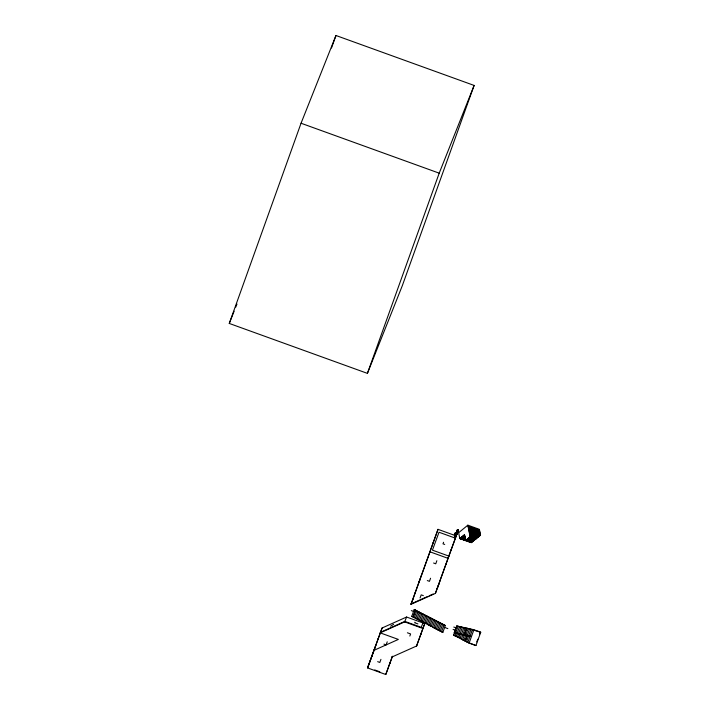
<?xml version="1.0" encoding="UTF-8"?>
<svg xmlns="http://www.w3.org/2000/svg" width="710" height="710" viewBox="0 0 710 710"><rect width="100%" height="100%" fill="white"/><g stroke="black" fill="none" stroke-linecap="round" stroke-linejoin="round"><path stroke-width="1.06" d="M457.639 531.604L457.604 532.163C459.929 528.453 454.755 532.944 457.533 529.696C459.556 529.598 457.915 531.79 457.471 532.695L456.752 533.068L457.693 532.234L457.284 531.435L456.796 531.852L457.471 532.695M456.991 532.189L456.752 533.068L457.471 532.056L457.284 531.435L456.796 531.852L457.187 530.405L458.42 530.468M458.065 529.749L458.252 530.627L458.536 530.192M455.163 535.287L455.243 534.666C454.542 533.822 455.376 535.713 454.444 536.121L455.5 537.124L454.924 535.713L455.5 537.124L454.444 536.121L455.119 535.864M457.134 532.456L456.929 531.737L456.77 532.562M456.184 534.106C457.471 534.071 455.944 532.473 456.787 534.346L456.202 534.284L457 534.222L457.009 533.441L456.139 533.281L454.347 534.417L454.604 535.118L455.749 533.077L455.19 532.962L454.719 534L455.625 535.109L455.225 535.517L455.03 534.328M457.781 530.539L457.639 531.284L458.598 530.574M454.737 536.165L456.068 534.994M455.474 533.645L456.131 533.281L455.225 535.517M454.87 535.429L456.353 535.287L455.589 535.269L455.758 534.523L454.87 535.429L455.252 534.728M457.994 530.317L457.311 532.083L456.681 531.763L457.275 530.627L458.269 530.689L458.269 531.328M456.681 531.763L458.056 530.814L458.101 531.595L457.311 531.32M457.302 530.414L457.906 529.66L457.302 530.414L457.648 530.077M458.056 530.814L458.101 531.595L458.154 531.098M458.269 530.689L457.116 530.973L457.311 532.083L457.275 530.627L456.858 531.204M456.024 534.452L455.625 535.109L456.645 534.603M457 534.222L456.778 533.272M229.268 323.44L301.049 123.238L335.963 35.5L474.12 85.431L402.33 285.642L367.416 373.371L229.268 323.44L234.131 311.202M331.481 48.014L335.963 35.5M367.416 373.371L439.206 173.169L474.12 85.431M385.779 674.5L392.257 656.475L392.071 656.963L416.566 646.011L424.775 623.602L406.582 617.025L382.095 627.986L367.576 667.924L385.779 674.5L392.523 656.226M380.933 659.35L379.823 662.448L377.658 661.658M387.225 641.813L386.116 644.911L383.95 644.121M410.93 604.352L438.017 529.341L456.219 535.926L435.416 593.4L410.93 604.352L412.865 599.488M412.67 599.977L438.017 529.341M426.089 623.495L411.8 616.245L414.232 609.491L415.598 609.979L413.087 616.928L432.55 626.877M413.167 616.741L415.519 610.165M420.08 597.953L421.19 594.856L423.355 595.637M414.383 617.602L416.814 610.84M415.678 618.277L418.11 611.514M409.847 636.036L410.602 633.95L407.389 632.788M430.571 578.242L429.461 581.339L427.296 580.558M436.863 560.705L435.754 563.802L433.588 563.021M416.965 618.951L419.397 612.189M418.261 619.626L420.693 612.872M419.548 620.3L421.98 613.547M420.844 620.975L423.275 614.221M422.139 621.658L424.571 614.895M423.426 622.333L425.858 615.57M424.722 623.007L427.154 616.245M435.416 593.4L448.818 556.081L432.434 550.161L439.02 532.243L455.394 538.162M426.018 623.682L428.441 616.919M431.254 626.202L427.305 624.356L429.736 617.602M428.6 625.031L431.032 618.277M429.887 625.705L432.319 618.951M431.183 626.38L433.615 619.626M443.954 625.031L441.522 631.793L442.889 632.282L432.479 627.063L434.902 620.3M441.522 631.793L433.766 627.738L436.197 620.975M435.061 628.412L437.493 621.649M436.348 629.087L438.78 622.333M437.644 629.761L440.076 623.007M438.94 630.436L441.363 623.682M440.227 631.11L442.658 624.356M442.889 632.282L445.312 625.528L414.232 609.491M455.776 632.823L454.267 632.681L456.699 625.936L473.916 629.752L480.732 632.219L475.948 645.541L469.124 643.074L473.845 629.921M460.133 638.219L453.583 635.059L455.944 628.483M455.634 633.178L458.065 626.424M458.837 637.553L454.879 635.725L455.962 632.734M454.267 632.681L457.071 633.497L459.494 626.744M456.175 636.391L457.524 632.637M457.142 633.32L458.5 633.817L460.932 627.063M457.471 637.065L458.82 633.302M457.071 633.497L459.938 634.128L462.37 627.383M458.766 637.731L460.186 633.799M475.948 645.541L467.828 642.408L460.062 638.397L463.799 627.702M469.124 643.074L461.358 639.071L465.236 628.013M460.009 633.959L464.242 635.086L466.736 628.164L480.732 632.219M462.654 639.737L466.665 628.332M459.938 634.128L465.68 635.406L468.103 628.652M463.949 640.402L465.964 634.767M465.236 641.068L469.541 628.971M465.307 640.899L467.331 635.264M466.532 641.742L470.97 629.291M467.828 642.408L472.407 629.61M375.794 645.514L367.576 667.924L382.095 627.986M443.581 542.262L443.005 543.833L444.717 544.455M456.219 535.926L447.992 558.326L429.798 551.75M456.468 534.39L456.574 533.414M423.036 627.986L416.566 646.011L416.743 645.514M235.755 307.119L236.98 304.058M377.977 639.186L378.208 638.609M371.694 656.723L371.925 656.147M393.624 624.294L390.624 626.167M432.843 543.514L433.18 542.653M427.615 558.078L427.846 557.501M421.332 575.615L421.562 575.038M418.989 581.952L420.533 578.055M415.039 593.152L415.27 592.575M373.868 650.387L398.354 639.426L380.161 632.85L404.647 621.889L406.582 617.025M389.888 663.3L390.118 662.723M411.8 616.245L413.087 616.928M414.942 622.173L414.711 622.75L417.924 623.904M451.152 549.815L451.382 549.238M449.111 555.699L449.297 555.211M445.818 564.663L446.049 564.077M422.956 622.945L421.216 627.321L404.833 621.401L380.347 632.361M439.525 582.191L439.756 581.614M437.183 588.528L438.922 584.144M424.775 623.602L422.84 628.465L404.647 621.889M420.666 634.802L420.897 634.225M445.312 625.528L415.448 610.351M456.699 625.936L466.603 628.51M453.583 635.059L454.879 635.725M464.242 635.086L471.484 636.497L465.68 635.406M479.454 634.447L480.164 632.663M476.747 641.92L477.812 639.24M458.562 530.849L457.497 530.264L457.906 529.66L456.912 530.539L457.906 529.66L457.338 530.059M458.065 531.568L456.796 531.852L457.48 531.577M457.497 530.264L458.394 529.775L456.912 530.539M455.483 534.257L455.784 533.796M457.134 532.615L457.062 533.281L457.471 532.056M454.799 534.435L455.261 533.751M456.858 532.101L457.444 531.435M455.021 536.316L455.705 535.083L454.924 535.713M467.854 525.178L458.66 532.695L459.814 538.544L471.316 542.697L480.51 535.18L479.356 529.332L467.854 525.178L470.162 536.858L465.565 540.621L464.411 534.781L459.814 538.544M459.973 538.553L464.526 534.825M460.204 538.633L464.571 535.056M460.435 538.712L464.615 535.296M460.666 538.801L464.668 535.526M460.897 538.881L464.713 535.757M461.127 538.961L464.757 535.997M461.358 539.05L464.801 536.227M461.58 539.13L464.846 536.458M461.811 539.218L464.899 536.689M462.041 539.298L464.943 536.929M462.272 539.378L464.988 537.159M462.503 539.467L465.032 537.39M462.734 539.547L465.077 537.63M462.964 539.627L465.13 537.86M463.195 539.715L465.174 538.091M463.426 539.795L465.219 538.331M463.657 539.875L465.263 538.562M463.878 539.964L465.307 538.792M464.109 540.044L465.361 539.023M464.34 540.124L465.405 539.263M464.571 540.212L465.449 539.493M464.801 540.292L465.494 539.724M465.032 540.381L465.538 539.964M475.017 533.84L475.611 533.352M475.061 534.071L475.833 533.432M475.105 534.302L476.064 533.521M475.15 534.532L476.295 533.601M475.203 534.772L476.525 533.68M475.247 535.003L476.756 533.769M475.292 535.234L476.987 533.849M475.336 535.473L477.218 533.929M475.38 535.704L477.448 534.018M475.434 535.935L477.679 534.097M475.478 536.165L477.91 534.186M475.522 536.405L478.132 534.266M475.567 536.636L478.362 534.346M475.611 536.866L478.593 534.435M475.665 537.106L478.824 534.515M475.709 537.337L479.055 534.595M475.753 537.568L479.285 534.683M475.798 537.807L479.516 534.763M475.842 538.038L479.747 534.843M475.895 538.269L479.978 534.932M475.94 538.5L480.2 535.012M475.984 538.739L480.43 535.1M455.19 532.962L456.326 533.006L456.636 534.018L456.157 533.813M457.515 531.328L457.985 531.115L457.125 531.24M411.125 603.873L427.154 596.693M429.159 595.797L433.162 594.004M456.157 535.189L455.261 535.375M455.012 533.938L455.536 532.731L456.77 534.133M454.977 534.941L456.166 534.914L455.429 534.781M456.122 533.751L456.956 533.769M456.423 533.219L457.151 533.884M301.049 123.238L439.206 173.169M468.032 526.11L479.543 530.264M468.227 527.077L479.729 531.231M468.414 528.045L479.924 532.207M468.609 529.012L480.111 533.174M468.804 529.979L480.306 534.142M468.99 530.947L480.51 535.18M469.186 531.914L474.937 534M469.372 532.89L475.132 534.967M469.567 533.858L475.318 535.935M469.754 534.825L475.514 536.902M469.949 535.793L475.7 537.869M470.144 536.76L475.895 538.837M469.993 536.866L475.913 538.934L474.759 533.095M469.621 537.168L475.372 539.245M469.257 537.47L475.008 539.547M468.884 537.772L474.644 539.848M468.52 538.073L474.271 540.15M468.156 538.366L473.907 540.452M467.784 538.668L473.534 540.754M467.42 538.97L473.171 541.047M467.047 539.272L472.807 541.348M466.683 539.573L472.434 541.65M466.319 539.875L472.07 541.952M465.946 540.177L471.697 542.254M465.582 540.47L471.334 542.555M411.312 610.618L414.036 611.603M453.779 627.063L456.503 628.048M453.095 629.433L455.82 630.418M444.211 627.312L447.85 628.625M374.702 669.938L379.823 671.793M457.639 530.157L458.19 530.432M417.95 612.109L419.867 613.112M456.255 533.396L456.814 534.097M456.929 531.737L457.178 532.243M458.42 529.971L458.456 530.556"/></g></svg>
